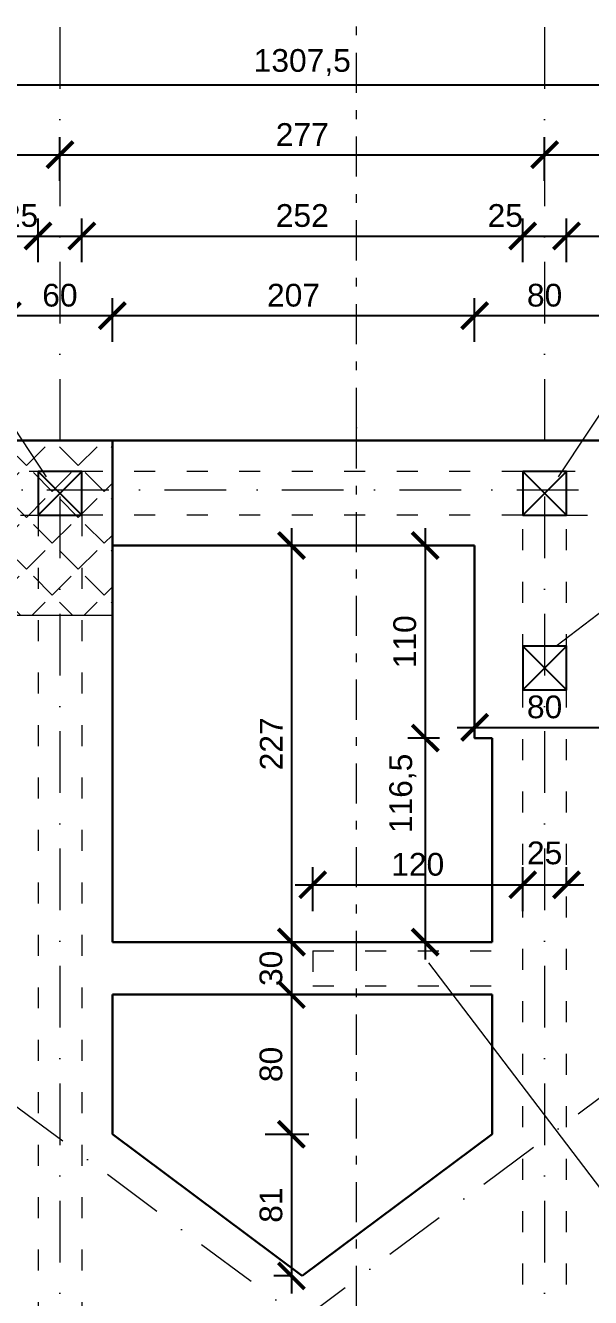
# Model space of a CAD drawing. Header units: millimetres. Extents: x 4647 to 73915, y -13612 to -8141.
# Drawn here: x 6756 to 7079, y -10878 to -10150 of the extents above; entities that cross this region are included whole.
import ezdxf
from ezdxf.enums import TextEntityAlignment as Align

# ---------------------------------------------------------------- set-up
doc = ezdxf.new("R2010")
doc.units = ezdxf.units.MM
for name, pattern in [('ACAD_ISO03W100', [30, 12, -18]), ('Kropki i Kreski', [67.027776, 35.277777, -17.638888, 0, -14.111111]), ('Przerywana', [16.4, 8.2, -8.2]), ('Przerywana podwójnie', [47.9, 22.9, -10, 5, -10])]:
    doc.linetypes.add(name, pattern=pattern)
for name, color, linetype, lineweight in [('a_beton_c', 3, 'ACAD_ISO03W100', 25), ('a_murowane_b', 20, 'Continuous', 30), ('a_murowane_c', 20, 'ACAD_ISO03W100', 13), ('a_opisy', 252, 'Continuous', 9), ('a_wymiary', 250, 'Continuous', 9), ('Konstrukcja - Siatka mod_Nr_Pióra__1', 7, 'Continuous', 5)]:
    doc.layers.add(name, color=color, linetype=linetype, lineweight=lineweight)
doc.layers.add('Konstrukcja - Siatka mod', color=7, linetype='Continuous')
doc.layers.add('Znaczniki - Przekroje', color=7, linetype='Continuous')
doc.layers.add('Konstrukcja - Siatka mod_Nr_Pióra__4', color=7, linetype='Continuous', lineweight=5, true_color=0x029e21)
doc.layers.add('Znaczniki - Przekroje_Nr_Pióra__5', color=7, linetype='Continuous', lineweight=5, true_color=0x40a5ff)
doc.styles.add('GENERATED_STYLE_1', font='arialbd.ttf')
doc.styles.get("Standard").update_dxf_attribs({"font": 'arial.ttf'})
doc.dimstyles.new('1-100', dxfattribs={"dimtxt": 13, "dimasz": 15, "dimexe": 10, "dimexo": 20, "dimgap": 5, "dimtad": 1, "dimdec": 1, "dimrnd": 0.5, "dimtxsty": 'Standard', "dimblk": 'ARCHTICK', "dimcen": 0.09, "dimdle": 10, "dimadec": 0, "dimazin": 0, "dimtfac": 1, "dimtdec": 1, "dimtofl": 0, "dimtmove": 0, "dimatfit": 3, "dimfxl": 10, "dimfxlon": 1, "dimtolj": 1, "dimtzin": 0, "dimarcsym": 0})

# ---------------------------------------------------------------- blocks, each defined once
blk = doc.blocks.new('Standardowy znacznik siatki')
at = {"layer": 'Konstrukcja - Siatka mod_Nr_Pióra__4', "linetype": 'Kropki i Kreski'}
blk.add_line((272.51, 0), (1529.18, 0), dxfattribs=at)
at = {"layer": 'Konstrukcja - Siatka mod_Nr_Pióra__1', "style": 'GENERATED_STYLE_1'}
blk.add_attdef('AC_MarkerText_1', text='', height=18, dxfattribs=at).set_placement((-28.23, -13.29), align=Align.BOTTOM_LEFT)
blk = doc.blocks.new('Standardowy znacznik siatki_4')
at = {"layer": 'Konstrukcja - Siatka mod_Nr_Pióra__4', "linetype": 'Kropki i Kreski'}
blk.add_line((1, 0), (1660.6, 0), dxfattribs=at)
at = {"layer": 'Konstrukcja - Siatka mod_Nr_Pióra__1', "style": 'GENERATED_STYLE_1'}
blk.add_attdef('AC_MarkerText_1', text='', height=18, rotation=90, dxfattribs=at).set_placement((-6.71, -6.83), align=Align.BOTTOM_LEFT)
blk = doc.blocks.new('Standardowy znacznik siatki_5')
at = {"layer": 'Konstrukcja - Siatka mod_Nr_Pióra__4', "linetype": 'Kropki i Kreski'}
blk.add_line((1, 0), (1660.6, 0), dxfattribs=at)
at = {"layer": 'Konstrukcja - Siatka mod_Nr_Pióra__1', "style": 'GENERATED_STYLE_1'}
blk.add_attdef('AC_MarkerText_1', text='', height=18, rotation=90, dxfattribs=at).set_placement((-6.71, -6.83), align=Align.BOTTOM_LEFT)
blk = doc.blocks.new('Płaszczyzna odcinająca_2', base_point=(9599.07, -311.12))
at = {"layer": 'Znaczniki - Przekroje_Nr_Pióra__5', "linetype": 'Przerywana podwójnie'}
for p, q in [((9599.07, 972.49), (9599.07, 1332.69)), ((9599.07, -296.12), (9599.07, 972.49))]:
    blk.add_line(p, q, dxfattribs=at)
blk.add_point((9599.07, 972.49), dxfattribs=at)
blk = doc.blocks.new('_ArchTick')
at = {"color": 0, "linetype": 'ByBlock', "const_width": 0.15}
blk.add_lwpolyline([(-0.5, -0.5), (0.5, 0.5)], dxfattribs=at)
blk = doc.blocks.new('*D596')
at = {"layer": 'a_wymiary', "color": 0, "lineweight": -2, "transparency": 16777216}
for p, q in [((7012.92, -10331.09), (7012.92, -10306.09)), ((7092.91, -10331.09), (7092.91, -10306.09)), ((7102.91, -10316.09), (7002.92, -10316.09))]:
    blk.add_line(p, q, dxfattribs=at)
at = {"layer": 'DEFPOINTS', "color": 0, "transparency": 16777216}
for p in [(7012.92, -10316.09), (7012.92, -10447.53), (7092.91, -10447.53)]:
    blk.add_point(p, dxfattribs=at)
at = {"layer": 'a_wymiary', "color": 0, "lineweight": -2, "transparency": 16777216, "xscale": 15, "yscale": 15, "zscale": 15, "rotation": 180}
blk.add_blockref('_ArchTick', (7012.92, -10316.09), dxfattribs=at)
at = {"layer": 'a_wymiary', "color": 0, "lineweight": -2, "transparency": 16777216, "xscale": 15, "yscale": 15, "zscale": 15}
blk.add_blockref('_ArchTick', (7092.91, -10316.09), dxfattribs=at)
at = {"layer": 'a_wymiary', "color": 0, "transparency": 16777216, "insert": (7052.91, -10304.45), "char_height": 13, "attachment_point": 5}
blk.add_mtext('\\A1;80', dxfattribs=at)
blk = doc.blocks.new('*D597')
at = {"layer": 'a_wymiary', "color": 0, "lineweight": -2, "transparency": 16777216}
for p, q in [((6805.91, -10331.09), (6805.91, -10306.09)), ((7012.92, -10331.09), (7012.92, -10306.09)), ((7022.92, -10316.09), (6795.91, -10316.09))]:
    blk.add_line(p, q, dxfattribs=at)
at = {"layer": 'DEFPOINTS', "color": 0, "transparency": 16777216}
for p in [(6805.91, -10316.09), (6805.91, -10447.53), (7012.92, -10447.53)]:
    blk.add_point(p, dxfattribs=at)
at = {"layer": 'a_wymiary', "color": 0, "lineweight": -2, "transparency": 16777216, "xscale": 15, "yscale": 15, "zscale": 15, "rotation": 180}
blk.add_blockref('_ArchTick', (6805.91, -10316.09), dxfattribs=at)
at = {"layer": 'a_wymiary', "color": 0, "lineweight": -2, "transparency": 16777216, "xscale": 15, "yscale": 15, "zscale": 15}
blk.add_blockref('_ArchTick', (7012.92, -10316.09), dxfattribs=at)
at = {"layer": 'a_wymiary', "color": 0, "transparency": 16777216, "insert": (6909.42, -10304.45), "char_height": 13, "attachment_point": 5}
blk.add_mtext('\\A1;207', dxfattribs=at)
blk = doc.blocks.new('*D598')
at = {"layer": 'a_wymiary', "color": 0, "lineweight": -2, "transparency": 16777216}
for p, q in [((6745.91, -10331.09), (6745.91, -10306.09)), ((6805.91, -10331.09), (6805.91, -10306.09)), ((6815.91, -10316.09), (6735.91, -10316.09))]:
    blk.add_line(p, q, dxfattribs=at)
at = {"layer": 'DEFPOINTS', "color": 0, "transparency": 16777216}
for p in [(6745.91, -10316.09), (6745.91, -10447.53), (6805.91, -10447.53)]:
    blk.add_point(p, dxfattribs=at)
at = {"layer": 'a_wymiary', "color": 0, "lineweight": -2, "transparency": 16777216, "xscale": 15, "yscale": 15, "zscale": 15, "rotation": 180}
blk.add_blockref('_ArchTick', (6745.91, -10316.09), dxfattribs=at)
at = {"layer": 'a_wymiary', "color": 0, "lineweight": -2, "transparency": 16777216, "xscale": 15, "yscale": 15, "zscale": 15}
blk.add_blockref('_ArchTick', (6805.91, -10316.09), dxfattribs=at)
at = {"layer": 'a_wymiary', "color": 0, "transparency": 16777216, "insert": (6775.91, -10304.45), "char_height": 13, "attachment_point": 5}
blk.add_mtext('\\A1;60', dxfattribs=at)
blk = doc.blocks.new('*D603')
at = {"layer": 'a_wymiary', "color": 0, "lineweight": -2, "transparency": 16777216}
for p, q in [((6303.41, -10285.51), (6303.41, -10260.51)), ((6763.41, -10285.51), (6763.41, -10260.51)), ((6293.41, -10270.51), (6773.41, -10270.51))]:
    blk.add_line(p, q, dxfattribs=at)
at = {"layer": 'DEFPOINTS', "color": 0, "transparency": 16777216}
for p in [(6763.41, -10270.51), (6303.41, -10405.23), (6763.41, -10405.23)]:
    blk.add_point(p, dxfattribs=at)
at = {"layer": 'a_wymiary', "color": 0, "lineweight": -2, "transparency": 16777216, "xscale": 15, "yscale": 15, "zscale": 15, "rotation": 180}
blk.add_blockref('_ArchTick', (6303.41, -10270.51), dxfattribs=at)
at = {"layer": 'a_wymiary', "color": 0, "lineweight": -2, "transparency": 16777216, "xscale": 15, "yscale": 15, "zscale": 15}
blk.add_blockref('_ArchTick', (6763.41, -10270.51), dxfattribs=at)
at = {"layer": 'a_wymiary', "color": 0, "transparency": 16777216, "insert": (6533.41, -10258.87), "char_height": 13, "attachment_point": 5}
blk.add_mtext('\\A1;460', dxfattribs=at)
blk = doc.blocks.new('*D604')
at = {"layer": 'a_wymiary', "color": 0, "lineweight": -2, "transparency": 16777216}
for p, q in [((6763.41, -10285.51), (6763.41, -10260.51)), ((6788.42, -10285.51), (6788.42, -10260.51)), ((6753.41, -10270.51), (6798.42, -10270.51))]:
    blk.add_line(p, q, dxfattribs=at)
at = {"layer": 'DEFPOINTS', "color": 0, "transparency": 16777216}
for p in [(6788.42, -10270.51), (6763.41, -10405.23), (6788.42, -10405.23)]:
    blk.add_point(p, dxfattribs=at)
at = {"layer": 'a_wymiary', "color": 0, "lineweight": -2, "transparency": 16777216, "xscale": 15, "yscale": 15, "zscale": 15, "rotation": 180}
blk.add_blockref('_ArchTick', (6763.41, -10270.51), dxfattribs=at)
at = {"layer": 'a_wymiary', "color": 0, "lineweight": -2, "transparency": 16777216, "xscale": 15, "yscale": 15, "zscale": 15}
blk.add_blockref('_ArchTick', (6788.42, -10270.51), dxfattribs=at)
at = {"layer": 'a_wymiary', "color": 0, "transparency": 16777216, "insert": (6753.41, -10258.87), "char_height": 13, "attachment_point": 5}
blk.add_mtext('\\A1;25', dxfattribs=at)
blk = doc.blocks.new('*D605')
at = {"layer": 'a_wymiary', "color": 0, "lineweight": -2, "transparency": 16777216}
for p, q in [((6788.42, -10285.51), (6788.42, -10260.51)), ((7040.42, -10285.51), (7040.42, -10260.51)), ((6778.42, -10270.51), (7050.42, -10270.51))]:
    blk.add_line(p, q, dxfattribs=at)
at = {"layer": 'DEFPOINTS', "color": 0, "transparency": 16777216}
for p in [(7040.42, -10270.51), (6788.42, -10405.23), (7040.42, -10405.23)]:
    blk.add_point(p, dxfattribs=at)
at = {"layer": 'a_wymiary', "color": 0, "lineweight": -2, "transparency": 16777216, "xscale": 15, "yscale": 15, "zscale": 15, "rotation": 180}
blk.add_blockref('_ArchTick', (6788.42, -10270.51), dxfattribs=at)
at = {"layer": 'a_wymiary', "color": 0, "lineweight": -2, "transparency": 16777216, "xscale": 15, "yscale": 15, "zscale": 15}
blk.add_blockref('_ArchTick', (7040.42, -10270.51), dxfattribs=at)
at = {"layer": 'a_wymiary', "color": 0, "transparency": 16777216, "insert": (6914.42, -10258.87), "char_height": 13, "attachment_point": 5}
blk.add_mtext('\\A1;252', dxfattribs=at)
blk = doc.blocks.new('*D606')
at = {"layer": 'a_wymiary', "color": 0, "lineweight": -2, "transparency": 16777216}
for p, q in [((7040.42, -10285.51), (7040.42, -10260.51)), ((7065.42, -10285.51), (7065.42, -10260.51)), ((7030.42, -10270.51), (7075.42, -10270.51))]:
    blk.add_line(p, q, dxfattribs=at)
at = {"layer": 'DEFPOINTS', "color": 0, "transparency": 16777216}
for p in [(7065.42, -10270.51), (7040.42, -10405.23), (7065.42, -10405.23)]:
    blk.add_point(p, dxfattribs=at)
at = {"layer": 'a_wymiary', "color": 0, "lineweight": -2, "transparency": 16777216, "xscale": 15, "yscale": 15, "zscale": 15, "rotation": 180}
blk.add_blockref('_ArchTick', (7040.42, -10270.51), dxfattribs=at)
at = {"layer": 'a_wymiary', "color": 0, "lineweight": -2, "transparency": 16777216, "xscale": 15, "yscale": 15, "zscale": 15}
blk.add_blockref('_ArchTick', (7065.42, -10270.51), dxfattribs=at)
at = {"layer": 'a_wymiary', "color": 0, "transparency": 16777216, "insert": (7030.42, -10258.87), "char_height": 13, "attachment_point": 5}
blk.add_mtext('\\A1;25', dxfattribs=at)
blk = doc.blocks.new('*D607')
at = {"layer": 'a_wymiary', "color": 0, "lineweight": -2, "transparency": 16777216}
for p, q in [((7065.42, -10285.51), (7065.42, -10260.51)), ((7525.41, -10285.51), (7525.41, -10260.51)), ((7055.42, -10270.51), (7535.41, -10270.51))]:
    blk.add_line(p, q, dxfattribs=at)
at = {"layer": 'DEFPOINTS', "color": 0, "transparency": 16777216}
for p in [(7525.41, -10270.51), (7065.42, -10405.23), (7525.41, -10405.23)]:
    blk.add_point(p, dxfattribs=at)
at = {"layer": 'a_wymiary', "color": 0, "lineweight": -2, "transparency": 16777216, "xscale": 15, "yscale": 15, "zscale": 15, "rotation": 180}
blk.add_blockref('_ArchTick', (7065.42, -10270.51), dxfattribs=at)
at = {"layer": 'a_wymiary', "color": 0, "lineweight": -2, "transparency": 16777216, "xscale": 15, "yscale": 15, "zscale": 15}
blk.add_blockref('_ArchTick', (7525.41, -10270.51), dxfattribs=at)
at = {"layer": 'a_wymiary', "color": 0, "transparency": 16777216, "insert": (7295.42, -10258.87), "char_height": 13, "attachment_point": 5}
blk.add_mtext('\\A1;460', dxfattribs=at)
blk = doc.blocks.new('*D611')
at = {"layer": 'a_wymiary', "color": 0, "lineweight": -2, "transparency": 16777216}
for p, q in [((6288.91, -10208.99), (6288.91, -10233.99)), ((6775.91, -10238.99), (6775.91, -10213.99)), ((6278.91, -10223.99), (6785.91, -10223.99))]:
    blk.add_line(p, q, dxfattribs=at)
at = {"layer": 'DEFPOINTS', "color": 0, "transparency": 16777216}
for p in [(6288.91, -10016.73), (6775.91, -10223.99), (6775.91, -10405.23)]:
    blk.add_point(p, dxfattribs=at)
at = {"layer": 'a_wymiary', "color": 0, "lineweight": -2, "transparency": 16777216, "xscale": 15, "yscale": 15, "zscale": 15, "rotation": 180}
blk.add_blockref('_ArchTick', (6288.91, -10223.99), dxfattribs=at)
at = {"layer": 'a_wymiary', "color": 0, "lineweight": -2, "transparency": 16777216, "xscale": 15, "yscale": 15, "zscale": 15}
blk.add_blockref('_ArchTick', (6775.91, -10223.99), dxfattribs=at)
at = {"layer": 'a_wymiary', "color": 0, "transparency": 16777216, "insert": (6532.41, -10212.35), "char_height": 13, "attachment_point": 5}
blk.add_mtext('\\A1;487', dxfattribs=at)
blk = doc.blocks.new('*D612')
at = {"layer": 'a_wymiary', "color": 0, "lineweight": -2, "transparency": 16777216}
for p, q in [((6775.91, -10238.99), (6775.91, -10213.99)), ((7052.92, -10238.99), (7052.92, -10213.99)), ((6765.91, -10223.99), (7062.92, -10223.99))]:
    blk.add_line(p, q, dxfattribs=at)
at = {"layer": 'DEFPOINTS', "color": 0, "transparency": 16777216}
for p in [(7052.92, -10223.99), (6775.91, -10405.23), (7052.92, -10405.23)]:
    blk.add_point(p, dxfattribs=at)
at = {"layer": 'a_wymiary', "color": 0, "lineweight": -2, "transparency": 16777216, "xscale": 15, "yscale": 15, "zscale": 15, "rotation": 180}
blk.add_blockref('_ArchTick', (6775.91, -10223.99), dxfattribs=at)
at = {"layer": 'a_wymiary', "color": 0, "lineweight": -2, "transparency": 16777216, "xscale": 15, "yscale": 15, "zscale": 15}
blk.add_blockref('_ArchTick', (7052.92, -10223.99), dxfattribs=at)
at = {"layer": 'a_wymiary', "color": 0, "transparency": 16777216, "insert": (6914.42, -10212.46), "char_height": 13, "attachment_point": 5}
blk.add_mtext('\\A1;277', dxfattribs=at)
blk = doc.blocks.new('*D613')
at = {"layer": 'a_wymiary', "color": 0, "lineweight": -2, "transparency": 16777216}
for p, q in [((7052.92, -10238.99), (7052.92, -10213.99)), ((7539.92, -10208.99), (7539.92, -10233.99)), ((7042.92, -10223.99), (7549.92, -10223.99))]:
    blk.add_line(p, q, dxfattribs=at)
at = {"layer": 'DEFPOINTS', "color": 0, "transparency": 16777216}
for p in [(7539.92, -10016.73), (7539.92, -10223.99), (7052.92, -10405.23)]:
    blk.add_point(p, dxfattribs=at)
at = {"layer": 'a_wymiary', "color": 0, "lineweight": -2, "transparency": 16777216, "xscale": 15, "yscale": 15, "zscale": 15, "rotation": 180}
blk.add_blockref('_ArchTick', (7052.92, -10223.99), dxfattribs=at)
at = {"layer": 'a_wymiary', "color": 0, "lineweight": -2, "transparency": 16777216, "xscale": 15, "yscale": 15, "zscale": 15}
blk.add_blockref('_ArchTick', (7539.92, -10223.99), dxfattribs=at)
at = {"layer": 'a_wymiary', "color": 0, "transparency": 16777216, "insert": (7296.42, -10212.35), "char_height": 13, "attachment_point": 5}
blk.add_mtext('\\A1;487', dxfattribs=at)
blk = doc.blocks.new('*D615')
at = {"layer": 'a_wymiary', "color": 0, "lineweight": -2, "transparency": 16777216}
for p, q in [((6260.71, -10199.12), (6260.71, -10174.12)), ((7568.11, -10199.12), (7568.11, -10174.12)), ((6250.71, -10184.12), (7578.11, -10184.12))]:
    blk.add_line(p, q, dxfattribs=at)
at = {"layer": 'DEFPOINTS', "color": 0, "transparency": 16777216}
for p in [(7568.11, -10184.12), (6260.71, -10387.53), (7568.11, -10387.53)]:
    blk.add_point(p, dxfattribs=at)
at = {"layer": 'a_wymiary', "color": 0, "lineweight": -2, "transparency": 16777216, "xscale": 15, "yscale": 15, "zscale": 15, "rotation": 180}
blk.add_blockref('_ArchTick', (6260.71, -10184.12), dxfattribs=at)
at = {"layer": 'a_wymiary', "color": 0, "lineweight": -2, "transparency": 16777216, "xscale": 15, "yscale": 15, "zscale": 15}
blk.add_blockref('_ArchTick', (7568.11, -10184.12), dxfattribs=at)
at = {"layer": 'a_wymiary', "color": 0, "transparency": 16777216, "insert": (6914.41, -10171.31), "char_height": 13, "attachment_point": 5}
blk.add_mtext('\\A1;1307,5', dxfattribs=at)
blk = doc.blocks.new('*D631')
at = {"layer": 'a_wymiary', "color": 0, "lineweight": -2, "transparency": 16777216}
for p, q in [((6920.41, -10656.57), (6920.41, -10631.57)), ((7040.41, -10656.57), (7040.41, -10631.57)), ((6910.41, -10641.57), (7050.41, -10641.57))]:
    blk.add_line(p, q, dxfattribs=at)
at = {"layer": 'DEFPOINTS', "color": 0, "transparency": 16777216}
for p in [(7040.41, -10641.57), (6920.41, -10679.37), (7040.41, -10679.37)]:
    blk.add_point(p, dxfattribs=at)
at = {"layer": 'a_wymiary', "color": 0, "lineweight": -2, "transparency": 16777216, "xscale": 15, "yscale": 15, "zscale": 15, "rotation": 180}
blk.add_blockref('_ArchTick', (6920.41, -10641.57), dxfattribs=at)
at = {"layer": 'a_wymiary', "color": 0, "lineweight": -2, "transparency": 16777216, "xscale": 15, "yscale": 15, "zscale": 15}
blk.add_blockref('_ArchTick', (7040.41, -10641.57), dxfattribs=at)
at = {"layer": 'a_wymiary', "color": 0, "transparency": 16777216, "insert": (6980.41, -10629.94), "char_height": 13, "attachment_point": 5}
blk.add_mtext('\\A1;120', dxfattribs=at)
blk = doc.blocks.new('*D632')
at = {"layer": 'a_wymiary', "color": 0, "lineweight": -2, "transparency": 16777216}
for p, q in [((7040.41, -10656.57), (7040.41, -10631.57)), ((7065.41, -10641.57), (7065.41, -10631.57)), ((7030.41, -10641.57), (7075.41, -10641.57))]:
    blk.add_line(p, q, dxfattribs=at)
at = {"layer": 'DEFPOINTS', "color": 0, "transparency": 16777216}
for p in [(7065.41, -10641.57), (7065.41, -10641.57), (7040.41, -10679.37)]:
    blk.add_point(p, dxfattribs=at)
at = {"layer": 'a_wymiary', "color": 0, "lineweight": -2, "transparency": 16777216, "xscale": 15, "yscale": 15, "zscale": 15, "rotation": 180}
blk.add_blockref('_ArchTick', (7040.41, -10641.57), dxfattribs=at)
at = {"layer": 'a_wymiary', "color": 0, "lineweight": -2, "transparency": 16777216, "xscale": 15, "yscale": 15, "zscale": 15}
blk.add_blockref('_ArchTick', (7065.41, -10641.57), dxfattribs=at)
at = {"layer": 'a_wymiary', "color": 0, "transparency": 16777216, "insert": (7052.91, -10623.42), "char_height": 13, "attachment_point": 5}
blk.add_mtext('\\A1;25', dxfattribs=at)
blk = doc.blocks.new('*D633')
at = {"layer": 'a_wymiary', "color": 0, "lineweight": -2, "transparency": 16777216}
for p, q in [((6908.21, -10437.53), (6908.21, -10684.37)), ((6893.21, -10447.53), (6918.21, -10447.53)), ((6893.21, -10674.37), (6918.21, -10674.37))]:
    blk.add_line(p, q, dxfattribs=at)
at = {"layer": 'DEFPOINTS', "color": 0, "transparency": 16777216}
for p in [(6849.42, -10447.53), (6849.42, -10674.37), (6908.21, -10674.37)]:
    blk.add_point(p, dxfattribs=at)
at = {"layer": 'a_wymiary', "color": 0, "lineweight": -2, "transparency": 16777216, "xscale": 15, "yscale": 15, "zscale": 15}
for p, rotation in [((6908.21, -10447.53), 90), ((6908.21, -10674.37), 270)]:
    blk.add_blockref('_ArchTick', p, dxfattribs=dict(at, rotation=rotation))
at = {"layer": 'a_wymiary', "color": 0, "transparency": 16777216, "insert": (6896.68, -10560.95), "char_height": 13, "attachment_point": 5, "rotation": 90}
blk.add_mtext('\\A1;227', dxfattribs=at)
blk = doc.blocks.new('*D634')
at = {"layer": 'a_wymiary', "color": 0, "lineweight": -2, "transparency": 16777216}
for p, q in [((6908.21, -10664.37), (6908.21, -10714.37)), ((6893.21, -10674.37), (6918.21, -10674.37)), ((6893.21, -10704.37), (6918.21, -10704.37))]:
    blk.add_line(p, q, dxfattribs=at)
at = {"layer": 'DEFPOINTS', "color": 0, "transparency": 16777216}
for p in [(6849.42, -10674.37), (6849.42, -10704.37), (6908.21, -10704.37)]:
    blk.add_point(p, dxfattribs=at)
at = {"layer": 'a_wymiary', "color": 0, "lineweight": -2, "transparency": 16777216, "xscale": 15, "yscale": 15, "zscale": 15}
for p, rotation in [((6908.21, -10674.37), 90), ((6908.21, -10704.37), 270)]:
    blk.add_blockref('_ArchTick', p, dxfattribs=dict(at, rotation=rotation))
at = {"layer": 'a_wymiary', "color": 0, "transparency": 16777216, "insert": (6896.57, -10689.37), "char_height": 13, "attachment_point": 5, "rotation": 90}
blk.add_mtext('\\A1;30', dxfattribs=at)
blk = doc.blocks.new('*D635')
at = {"layer": 'a_wymiary', "color": 0, "lineweight": -2, "transparency": 16777216}
for p, q in [((6908.21, -10694.37), (6908.21, -10794.28)), ((6893.21, -10704.37), (6918.21, -10704.37)), ((6893.21, -10784.28), (6918.21, -10784.28))]:
    blk.add_line(p, q, dxfattribs=at)
at = {"layer": 'DEFPOINTS', "color": 0, "transparency": 16777216}
for p in [(6849.42, -10704.37), (6849.42, -10784.28), (6908.21, -10784.28)]:
    blk.add_point(p, dxfattribs=at)
at = {"layer": 'a_wymiary', "color": 0, "lineweight": -2, "transparency": 16777216, "xscale": 15, "yscale": 15, "zscale": 15}
for p, rotation in [((6908.21, -10704.37), 90), ((6908.21, -10784.28), 270)]:
    blk.add_blockref('_ArchTick', p, dxfattribs=dict(at, rotation=rotation))
at = {"layer": 'a_wymiary', "color": 0, "transparency": 16777216, "insert": (6896.57, -10744.33), "char_height": 13, "attachment_point": 5, "rotation": 90}
blk.add_mtext('\\A1;80', dxfattribs=at)
blk = doc.blocks.new('*D636')
at = {"layer": 'a_wymiary', "color": 0, "lineweight": -2, "transparency": 16777216}
for p, q in [((6908.21, -10774.28), (6908.21, -10875.27)), ((6893.21, -10784.28), (6918.21, -10784.28)), ((6908.21, -10865.27), (6898.21, -10865.27))]:
    blk.add_line(p, q, dxfattribs=at)
at = {"layer": 'DEFPOINTS', "color": 0, "transparency": 16777216}
for p in [(6849.42, -10784.28), (6908.21, -10865.27), (6914.41, -10865.27)]:
    blk.add_point(p, dxfattribs=at)
at = {"layer": 'a_wymiary', "color": 0, "lineweight": -2, "transparency": 16777216, "xscale": 15, "yscale": 15, "zscale": 15}
for p, rotation in [((6908.21, -10784.28), 90), ((6908.21, -10865.27), 270)]:
    blk.add_blockref('_ArchTick', p, dxfattribs=dict(at, rotation=rotation))
at = {"layer": 'a_wymiary', "color": 0, "transparency": 16777216, "insert": (6896.57, -10824.78), "char_height": 13, "attachment_point": 5, "rotation": 90}
blk.add_mtext('\\A1;81', dxfattribs=at)
blk = doc.blocks.new('*D909')
at = {"layer": 'a_wymiary', "color": 0, "lineweight": -2, "transparency": 16777216}
for p, q in [((6984.69, -10437.53), (6984.69, -10567.63)), ((6992.92, -10447.53), (6974.69, -10447.53)), ((6992.92, -10557.63), (6974.69, -10557.63))]:
    blk.add_line(p, q, dxfattribs=at)
at = {"layer": 'DEFPOINTS', "color": 0, "transparency": 16777216}
for p in [(7012.92, -10447.53), (6984.69, -10557.63), (7012.92, -10557.63)]:
    blk.add_point(p, dxfattribs=at)
at = {"layer": 'a_wymiary', "color": 0, "lineweight": -2, "transparency": 16777216, "xscale": 15, "yscale": 15, "zscale": 15}
for p, rotation in [((6984.69, -10447.53), 90), ((6984.69, -10557.63), 270)]:
    blk.add_blockref('_ArchTick', p, dxfattribs=dict(at, rotation=rotation))
at = {"layer": 'a_wymiary', "color": 0, "transparency": 16777216, "insert": (6973.05, -10502.58), "char_height": 13, "attachment_point": 5, "rotation": 90}
blk.add_mtext('\\A1;110', dxfattribs=at)
blk = doc.blocks.new('*D910')
at = {"layer": 'a_wymiary', "color": 0, "lineweight": -2, "transparency": 16777216}
for p, q in [((6984.69, -10547.63), (6984.69, -10684.37)), ((6992.92, -10557.63), (6974.69, -10557.63)), ((7002.91, -10674.37), (6974.69, -10674.37))]:
    blk.add_line(p, q, dxfattribs=at)
at = {"layer": 'DEFPOINTS', "color": 0, "transparency": 16777216}
for p in [(7012.92, -10557.63), (6984.69, -10674.37), (7022.91, -10674.37)]:
    blk.add_point(p, dxfattribs=at)
at = {"layer": 'a_wymiary', "color": 0, "lineweight": -2, "transparency": 16777216, "xscale": 15, "yscale": 15, "zscale": 15}
for p, rotation in [((6984.69, -10557.63), 90), ((6984.69, -10674.37), 270)]:
    blk.add_blockref('_ArchTick', p, dxfattribs=dict(at, rotation=rotation))
at = {"layer": 'a_wymiary', "color": 0, "transparency": 16777216, "insert": (6971.87, -10589.31), "char_height": 13, "attachment_point": 5, "rotation": 90}
blk.add_mtext('\\A1;116,5', dxfattribs=at)
blk = doc.blocks.new('*D911')
at = {"layer": 'a_wymiary', "color": 0, "lineweight": -2, "transparency": 16777216}
for p, q in [((7012.92, -10551.55), (7012.92, -10541.55)), ((7092.91, -10551.55), (7092.91, -10541.55)), ((7002.92, -10551.55), (7102.91, -10551.55))]:
    blk.add_line(p, q, dxfattribs=at)
at = {"layer": 'DEFPOINTS', "color": 0, "transparency": 16777216}
for p in [(7092.91, -10551.55), (7012.92, -10557.63), (7092.91, -10557.63)]:
    blk.add_point(p, dxfattribs=at)
at = {"layer": 'a_wymiary', "color": 0, "lineweight": -2, "transparency": 16777216, "xscale": 15, "yscale": 15, "zscale": 15, "rotation": 180}
blk.add_blockref('_ArchTick', (7012.92, -10551.55), dxfattribs=at)
at = {"layer": 'a_wymiary', "color": 0, "lineweight": -2, "transparency": 16777216, "xscale": 15, "yscale": 15, "zscale": 15}
blk.add_blockref('_ArchTick', (7092.91, -10551.55), dxfattribs=at)
at = {"layer": 'a_wymiary', "color": 0, "transparency": 16777216, "insert": (7052.91, -10539.91), "char_height": 13, "attachment_point": 5}
blk.add_mtext('\\A1;80', dxfattribs=at)

msp = doc.modelspace()

# ---------------------------------------------------------------- hatches: boundary and pattern name
at = {"layer": 'a_wymiary', "ltscale": 5}
h = msp.add_hatch(dxfattribs=at)
h.set_pattern_fill('ANGLE', color=256, scale=3, angle=45, style=0)
h.set_pattern_definition([(45, (0, 0), (-14.817423, 14.817423), [15.24, -5.715]), (135, (0, 0), (-14.817423, -14.817423), [15.24, -5.715])])
h.paths.add_polyline_path([(6260.71, -10487.78), (6260.71, -10387.53), (6805.91, -10387.53), (6805.91, -10487.53), (6745.91, -10487.53), (6745.91, -10447.53), (6354.76, -10447.53), (6408.69, -10487.78)])

# ---------------------------------------------------------------- linework, layer by layer
at = {"layer": 'a_beton_c', "linetype": 'ByBlock'}
for points in [[(6763.41, -10405.23), (6763.41, -10430.23), (6788.42, -10430.23), (6788.42, -10405.23)], [(7040.42, -10405.23), (7040.42, -10430.23), (7065.42, -10430.23), (7065.42, -10405.23)], [(7040.41, -10505.14), (7040.41, -10530.14), (7065.42, -10530.14), (7065.42, -10505.14)]]:
    msp.add_lwpolyline(points, close=True, dxfattribs=at)
for points in [[(6763.41, -10430.23), (6788.42, -10405.23)], [(6763.41, -10405.23), (6788.42, -10430.23)], [(7040.42, -10430.23), (7065.42, -10405.23)], [(7040.42, -10405.23), (7065.42, -10430.23)], [(7040.41, -10530.14), (7065.42, -10505.14)], [(7040.41, -10505.14), (7065.42, -10530.14)]]:
    msp.add_lwpolyline(points, dxfattribs=at)
at = {"layer": 'a_murowane_b'}
for p, q in [((6805.91, -10674.37), (6805.91, -10447.53)), ((7012.92, -10447.53), (7012.92, -10477.64)), ((7022.91, -10557.63), (7022.91, -10674.37)), ((7022.91, -10674.37), (6805.91, -10674.37)), ((6805.91, -10704.37), (7022.91, -10704.37)), ((6805.91, -10784.28), (6805.91, -10704.37)), ((7022.91, -10704.37), (7022.91, -10784.28))]:
    msp.add_line(p, q, dxfattribs=at)
for points in [[(6330.91, -11392.93), (7568.11, -11392.93), (7568.11, -10387.53), (6260.71, -10387.53), (6260.71, -11322.73)], [(6805.91, -10447.53), (6805.91, -10387.53)], [(7012.92, -10447.53), (6805.91, -10447.53)], [(7022.91, -10557.63), (7012.92, -10557.63), (7012.92, -10477.64), (7012.92, -10477.64)], [(6805.91, -10784.28), (6914.41, -10865.27)], [(6914.41, -10865.27), (7022.91, -10784.28)]]:
    msp.add_lwpolyline(points, dxfattribs=at)
at = {"layer": 'a_murowane_c'}
for points in [[(6278.41, -11375.23), (7550.41, -11375.23), (7550.41, -10405.23), (6278.41, -10405.23)], [(7065.41, -10430.23), (7525.41, -10430.23), (7525.41, -11350.23), (7065.41, -11350.23)]]:
    msp.add_lwpolyline(points, close=True, dxfattribs=at)
for points in [[(6719.41, -11132.23), (6303.41, -11132.23), (6303.41, -10430.23), (6763.41, -10430.23), (6763.41, -11157.23), (6763.41, -11157.23)], [(6719.41, -11157.23), (6303.41, -11157.23), (6303.41, -11350.23), (7040.41, -11350.23), (7040.41, -10430.23), (6788.41, -10430.23), (6788.41, -11157.23), (6763.41, -11157.23)], [(6920.41, -10679.37), (6920.41, -10699.37)], [(6920.41, -10679.37), (7040.41, -10679.37)], [(6920.41, -10699.37), (7040.41, -10699.37)]]:
    msp.add_lwpolyline(points, dxfattribs=at)
at = {"layer": 'a_opisy'}
for p, q in [((6726.36, -10344.98), (6768.09, -10408.32)), ((7102.47, -10344.98), (7060.74, -10408.32)), ((7059.41, -10505.14), (7104.48, -10470.61)), ((7098.92, -10833.77), (6986.77, -10686.22))]:
    msp.add_line(p, q, dxfattribs=at)
at = {"layer": 'a_wymiary'}
msp.add_line((6805.91, -10487.53), (6745.91, -10487.53), dxfattribs=at)
at = {"layer": 'Konstrukcja - Siatka mod_Nr_Pióra__4', "linetype": 'Kropki i Kreski'}
for points in [[(6318.91, -10445.73), (7509.91, -11334.73)], [(6318.91, -11334.73), (7509.91, -10445.73)]]:
    msp.add_lwpolyline(points, dxfattribs=at)

# ---------------------------------------------------------------- block references
at = {"layer": 'Konstrukcja - Siatka mod', "linetype": 'Continuous', "rotation": 270}
for name, p in [('Standardowy znacznik siatki_4', (6775.91, -10015.73)), ('Standardowy znacznik siatki_5', (7052.91, -10015.73))]:
    msp.add_blockref(name, p, dxfattribs=at)
at = {"layer": 'Konstrukcja - Siatka mod', "linetype": 'Przerywana'}
msp.add_blockref('Standardowy znacznik siatki', (6026.12, -10415.73), dxfattribs=at)
at = {"layer": 'Znaczniki - Przekroje'}
msp.add_blockref('Płaszczyzna odcinająca_2', (6945.41, -11663.84), dxfattribs=at)

# ---------------------------------------------------------------- dimensions: what is measured, and where the dimension line sits
at = {"layer": 'a_wymiary'}
for base, p1, p2, override, picture, middle in [((6775.91, -10223.99), (6288.91, -10016.73), (6775.91, -10405.23), {"dimtmove": 1, "dimfxl": 15}, '*D611', (6532.41, -10212.35)), ((7539.92, -10223.99), (7052.92, -10405.23), (7539.92, -10016.73), {"dimtmove": 1, "dimfxl": 15}, '*D613', (7296.42, -10212.35)), ((7568.11, -10184.12), (6260.71, -10387.53), (7568.11, -10387.53), {"dimfxl": 15}, '*D615', (6914.41, -10171.31)), ((7052.92, -10223.99), (6775.91, -10405.23), (7052.92, -10405.23), {"dimtmove": 1, "dimfxl": 15}, '*D612', (6914.42, -10212.46)), ((6763.41, -10270.51), (6303.41, -10405.23), (6763.41, -10405.23), {"dimtmove": 1, "dimfxl": 15}, '*D603', (6533.41, -10258.87)), ((7040.42, -10270.51), (6788.42, -10405.23), (7040.42, -10405.23), {"dimtmove": 1, "dimfxl": 15}, '*D605', (6914.42, -10258.87)), ((7525.41, -10270.51), (7065.42, -10405.23), (7525.41, -10405.23), {"dimtmove": 1, "dimfxl": 15}, '*D607', (7295.42, -10258.87)), ((6745.91, -10316.09), (6805.91, -10447.53), (6745.91, -10447.53), {"dimtmove": 1, "dimfxl": 15}, '*D598', (6775.91, -10304.45)), ((6805.91, -10316.09), (7012.92, -10447.53), (6805.91, -10447.53), {"dimtmove": 1, "dimfxl": 15}, '*D597', (6909.42, -10304.45)), ((7012.92, -10316.09), (7092.91, -10447.53), (7012.92, -10447.53), {"dimtmove": 1, "dimfxl": 15}, '*D596', (7052.91, -10304.45)), ((7092.91, -10551.55), (7012.92, -10557.63), (7092.91, -10557.63), {"dimfxl": 20}, '*D911', (7052.91, -10539.91)), ((7040.41, -10641.57), (6920.41, -10679.37), (7040.41, -10679.37), {"dimfxl": 15}, '*D631', (6980.41, -10629.94))]:
    dim = msp.add_linear_dim(base=base, p1=p1, p2=p2, dimstyle='1-100', override=override, dxfattribs=at)
    dim.commit()
    dim.dimension.update_dxf_attribs({"geometry": picture, "text_midpoint": middle})
for base, p1, p2, picture, middle in [((6788.42, -10270.51), (6763.41, -10405.23), (6788.42, -10405.23), '*D604', (6753.41, -10270.51)), ((7065.42, -10270.51), (7040.42, -10405.23), (7065.42, -10405.23), '*D606', (7030.42, -10270.51)), ((7065.41, -10641.57), (7040.41, -10679.37), (7065.41, -10641.57), '*D632', (7052.91, -10635.06))]:
    dim = msp.add_linear_dim(base=base, p1=p1, p2=p2, dimstyle='1-100', override={"dimtmove": 1, "dimfxl": 15}, dxfattribs=at)
    dim.commit()
    dim.dimension.update_dxf_attribs({"geometry": picture, "text_midpoint": middle, "dimtype": 160})
for base, p1, p2, override, picture, middle in [((6908.21, -10674.37), (6849.42, -10447.53), (6849.42, -10674.37), {"dimfxl": 15}, '*D633', (6896.68, -10560.95)), ((6984.69, -10557.63), (7012.92, -10447.53), (7012.92, -10557.63), {"dimfxl": 20}, '*D909', (6973.05, -10502.58)), ((6908.21, -10704.37), (6849.42, -10674.37), (6849.42, -10704.37), {"dimtmove": 1, "dimfxl": 15}, '*D634', (6896.57, -10689.37)), ((6908.21, -10784.28), (6849.42, -10704.37), (6849.42, -10784.28), {"dimtmove": 1, "dimfxl": 15}, '*D635', (6896.57, -10744.33)), ((6908.21, -10865.27), (6849.42, -10784.28), (6914.41, -10865.27), {"dimtmove": 1, "dimfxl": 15}, '*D636', (6896.57, -10824.78))]:
    dim = msp.add_linear_dim(base=base, p1=p1, p2=p2, angle=90, dimstyle='1-100', override=override, dxfattribs=at)
    dim.commit()
    dim.dimension.update_dxf_attribs({"geometry": picture, "text_midpoint": middle})
dim = msp.add_linear_dim(base=(6984.69, -10674.37), p1=(7012.92, -10557.63), p2=(7022.91, -10674.37), angle=90, dimstyle='1-100', override={"dimtmove": 1, "dimfxl": 20}, dxfattribs=at)
dim.commit()
dim.dimension.update_dxf_attribs({"geometry": '*D910', "text_midpoint": (6984.69, -10589.31), "dimtype": 160})

doc.saveas('drawing.dxf')
